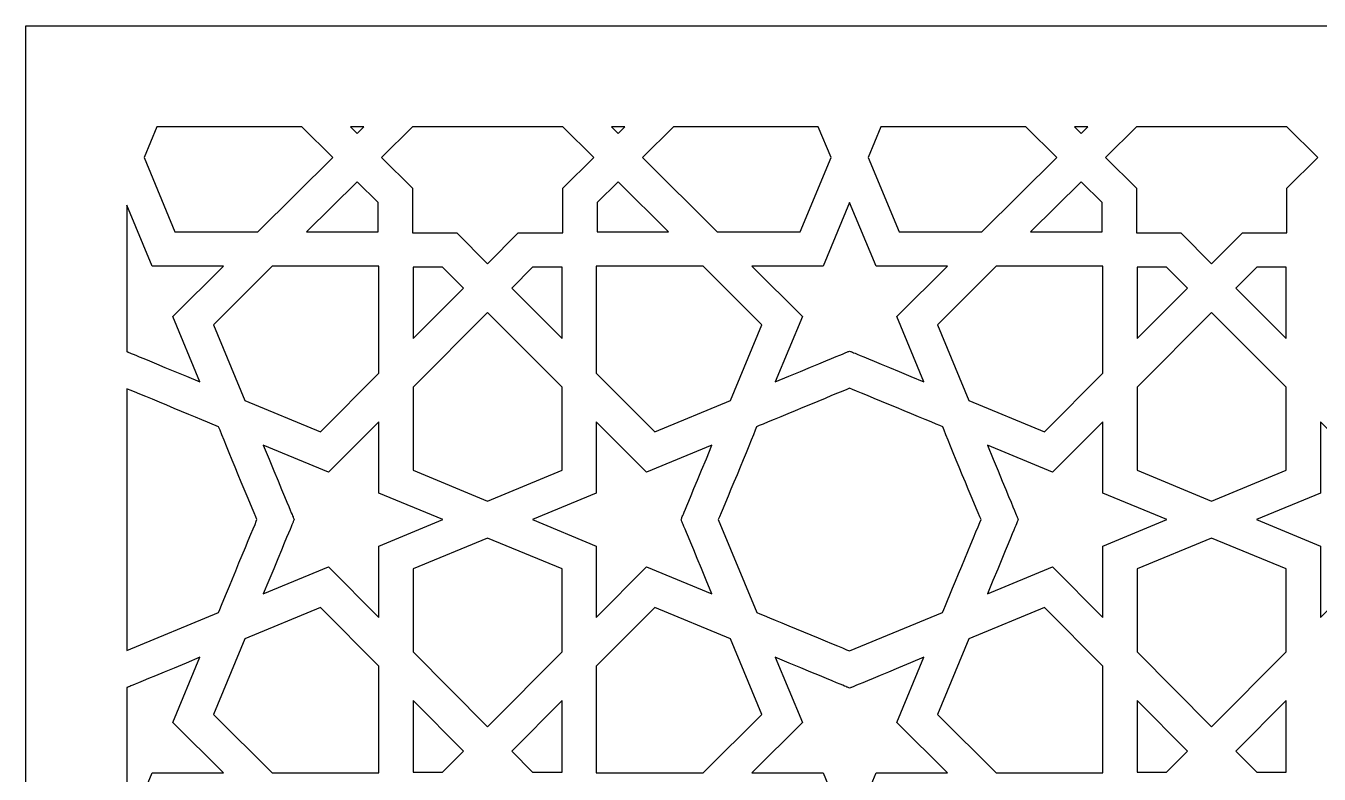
# Model space of a CAD drawing. Header units: millimetres. Extents: x -127 to 127, y -57 to 57.
# Drawn here: x -126.8 to -72, y 25.5 to 57.2 of the extents above; entities that cross this region are included whole.
import ezdxf

# ---------------------------------------------------------------- set-up
doc = ezdxf.new("R2010")
doc.units = ezdxf.units.MM
doc.header["$MEASUREMENT"] = 0
doc.layers.add('layer 1', color=7, linetype='Continuous')

msp = doc.modelspace()

# ---------------------------------------------------------------- linework, layer by layer
at = {"layer": 'layer 1', "color": 250}
for points, knots in [([(-126.8236, 57.1955), (-126.8236, 57.1955), (-126.8236, -56.9736), (-126.8236, -56.9736), (-126.8236, -56.9736), (-126.8236, -56.9736), (-98.0774, -56.9736), (-98.0774, -56.9736), (-98.0774, -56.9736), (-98.0774, -56.9736), (-98.0774, -45.5069), (-98.0774, -45.5069), (-98.0774, -45.5069), (-98.0774, -26.682), (-89.8408, -9.3041), (-75.48, 2.171), (-75.48, 2.171), (-48.3803, 23.8245), (-21.5625, 21.922), (0.0607, 47.8307), (0.0607, 47.8307), (21.6842, 21.922), (48.5017, 23.8249), (75.6017, 2.171), (75.6017, 2.171), (89.9626, -9.3041), (98.1992, -26.682), (98.1992, -45.5069), (98.1992, -45.5069), (98.1992, -45.5069), (98.1992, -56.9736), (98.1992, -56.9736), (98.1992, -56.9736), (98.1992, -56.9736), (126.9453, -56.9736), (126.9453, -56.9736), (126.9453, -56.9736), (126.9453, -56.9736), (126.9453, 57.1955), (126.9453, 57.1955), (126.9453, 57.1955), (126.9453, 57.1955), (-126.8236, 57.1955), (-126.8236, 57.1955)], [0, 0, 0, 0, 0.0833333, 0.0833333, 0.0833333, 0.0833333, 0.1666667, 0.1666667, 0.1666667, 0.1666667, 0.25, 0.25, 0.25, 0.25, 0.3333333, 0.3333333, 0.3333333, 0.3333333, 0.4166667, 0.4166667, 0.4166667, 0.4166667, 0.5, 0.5, 0.5, 0.5, 0.5833333, 0.5833333, 0.5833333, 0.5833333, 0.6666667, 0.6666667, 0.6666667, 0.6666667, 0.75, 0.75, 0.75, 0.75, 0.8333333, 0.8333333, 0.8333333, 0.8333333, 1, 1, 1, 1]), ([(-116.9925, 48.4632), (-116.9925, 48.4632), (-120.5065, 48.4632), (-120.5065, 48.4632), (-120.5065, 48.4632), (-120.5065, 48.4632), (-121.8118, 51.6149), (-121.8118, 51.6149), (-121.8118, 51.6149), (-121.8118, 51.6149), (-121.2711, 52.9209), (-121.2711, 52.9209), (-121.2711, 52.9209), (-121.2711, 52.9209), (-115.1373, 52.9209), (-115.1373, 52.9209), (-115.1373, 52.9209), (-115.1373, 52.9209), (-113.8247, 51.6149), (-113.8247, 51.6149), (-113.8247, 51.6149), (-113.8247, 51.6149), (-116.9925, 48.4632), (-116.9925, 48.4632)], [0, 0, 0, 0, 0.1428571, 0.1428571, 0.1428571, 0.1428571, 0.2857143, 0.2857143, 0.2857143, 0.2857143, 0.4285714, 0.4285714, 0.4285714, 0.4285714, 0.5714286, 0.5714286, 0.5714286, 0.5714286, 0.7142857, 0.7142857, 0.7142857, 0.7142857, 1, 1, 1, 1]), ([(-112.7926, 52.639), (-112.7926, 52.639), (-113.0759, 52.9209), (-113.0759, 52.9209), (-113.0759, 52.9209), (-113.0759, 52.9209), (-112.5081, 52.9209), (-112.5081, 52.9209), (-112.5081, 52.9209), (-112.5081, 52.9209), (-112.7926, 52.639), (-112.7926, 52.639)], [0, 0, 0, 0, 0.25, 0.25, 0.25, 0.25, 0.5, 0.5, 0.5, 0.5, 1, 1, 1, 1]), ([(-104.0754, 50.3135), (-104.0754, 50.3135), (-104.0754, 48.429), (-104.0754, 48.429), (-104.0754, 48.429), (-104.0754, 48.429), (-105.9598, 48.429), (-105.9598, 48.429), (-105.9598, 48.429), (-105.9598, 48.429), (-107.2613, 47.1145), (-107.2613, 47.1145), (-107.2613, 47.1145), (-107.2613, 47.1145), (-108.5628, 48.429), (-108.5628, 48.429), (-108.5628, 48.429), (-108.5628, 48.429), (-110.4471, 48.429), (-110.4471, 48.429), (-110.4471, 48.429), (-110.4471, 48.429), (-110.4471, 50.3135), (-110.4471, 50.3135), (-110.4471, 50.3135), (-110.4471, 50.3135), (-111.7618, 51.6149), (-111.7618, 51.6149), (-111.7618, 51.6149), (-111.7618, 51.6149), (-110.4471, 52.9167), (-110.4471, 52.9167), (-110.4471, 52.9167), (-110.4471, 52.9167), (-104.0754, 52.9209), (-104.0754, 52.9209), (-104.0754, 52.9209), (-104.0754, 52.9209), (-102.7607, 51.6149), (-102.7607, 51.6149), (-102.7607, 51.6149), (-102.7607, 51.6149), (-104.0754, 50.3135), (-104.0754, 50.3135)], [0, 0, 0, 0, 0.0833333, 0.0833333, 0.0833333, 0.0833333, 0.1666667, 0.1666667, 0.1666667, 0.1666667, 0.25, 0.25, 0.25, 0.25, 0.3333333, 0.3333333, 0.3333333, 0.3333333, 0.4166667, 0.4166667, 0.4166667, 0.4166667, 0.5, 0.5, 0.5, 0.5, 0.5833333, 0.5833333, 0.5833333, 0.5833333, 0.6666667, 0.6666667, 0.6666667, 0.6666667, 0.75, 0.75, 0.75, 0.75, 0.8333333, 0.8333333, 0.8333333, 0.8333333, 1, 1, 1, 1]), ([(-102.0145, 52.9209), (-102.0145, 52.9209), (-101.4467, 52.9209), (-101.4467, 52.9209), (-101.4467, 52.9209), (-101.4467, 52.9209), (-101.7301, 52.639), (-101.7301, 52.639), (-101.7301, 52.639), (-101.7301, 52.639), (-102.0145, 52.9209), (-102.0145, 52.9209)], [0, 0, 0, 0, 0.25, 0.25, 0.25, 0.25, 0.5, 0.5, 0.5, 0.5, 1, 1, 1, 1]), ([(-94.0161, 48.4632), (-94.0161, 48.4632), (-97.5301, 48.4632), (-97.5301, 48.4632), (-97.5301, 48.4632), (-97.5301, 48.4632), (-100.6979, 51.6149), (-100.6979, 51.6149), (-100.6979, 51.6149), (-100.6979, 51.6149), (-99.3854, 52.9209), (-99.3854, 52.9209), (-99.3854, 52.9209), (-99.3854, 52.9209), (-93.2517, 52.9209), (-93.2517, 52.9209), (-93.2517, 52.9209), (-93.2517, 52.9209), (-92.7109, 51.6149), (-92.7109, 51.6149), (-92.7109, 51.6149), (-92.7109, 51.6149), (-94.0161, 48.4632), (-94.0161, 48.4632)], [0, 0, 0, 0, 0.1428571, 0.1428571, 0.1428571, 0.1428571, 0.2857143, 0.2857143, 0.2857143, 0.2857143, 0.4285714, 0.4285714, 0.4285714, 0.4285714, 0.5714286, 0.5714286, 0.5714286, 0.5714286, 0.7142857, 0.7142857, 0.7142857, 0.7142857, 1, 1, 1, 1]), ([(-86.3177, 48.4632), (-86.3177, 48.4632), (-89.8317, 48.4632), (-89.8317, 48.4632), (-89.8317, 48.4632), (-89.8317, 48.4632), (-91.1366, 51.6149), (-91.1366, 51.6149), (-91.1366, 51.6149), (-91.1366, 51.6149), (-90.5958, 52.9209), (-90.5958, 52.9209), (-90.5958, 52.9209), (-90.5958, 52.9209), (-84.4624, 52.9209), (-84.4624, 52.9209), (-84.4624, 52.9209), (-84.4624, 52.9209), (-83.1497, 51.6149), (-83.1497, 51.6149), (-83.1497, 51.6149), (-83.1497, 51.6149), (-86.3177, 48.4632), (-86.3177, 48.4632)], [0, 0, 0, 0, 0.1428571, 0.1428571, 0.1428571, 0.1428571, 0.2857143, 0.2857143, 0.2857143, 0.2857143, 0.4285714, 0.4285714, 0.4285714, 0.4285714, 0.5714286, 0.5714286, 0.5714286, 0.5714286, 0.7142857, 0.7142857, 0.7142857, 0.7142857, 1, 1, 1, 1]), ([(-82.1175, 52.639), (-82.1175, 52.639), (-82.4008, 52.9209), (-82.4008, 52.9209), (-82.4008, 52.9209), (-82.4008, 52.9209), (-81.8331, 52.9209), (-81.8331, 52.9209), (-81.8331, 52.9209), (-81.8331, 52.9209), (-82.1175, 52.639), (-82.1175, 52.639)], [0, 0, 0, 0, 0.25, 0.25, 0.25, 0.25, 0.5, 0.5, 0.5, 0.5, 1, 1, 1, 1]), ([(-81.0831, 51.6188), (-81.0831, 51.6188), (-79.7722, 52.9167), (-79.7722, 52.9167), (-79.7722, 52.9167), (-79.7722, 52.9167), (-73.4003, 52.9209), (-73.4003, 52.9209), (-73.4003, 52.9209), (-73.4003, 52.9209), (-72.0859, 51.6149), (-72.0859, 51.6149), (-72.0859, 51.6149), (-72.0859, 51.6149), (-73.4003, 50.3135), (-73.4003, 50.3135), (-73.4003, 50.3135), (-73.4003, 50.3135), (-73.4003, 48.429), (-73.4003, 48.429), (-73.4003, 48.429), (-73.4003, 48.429), (-75.2849, 48.429), (-75.2849, 48.429), (-75.2849, 48.429), (-75.2849, 48.429), (-76.5863, 47.1145), (-76.5863, 47.1145), (-76.5863, 47.1145), (-76.5863, 47.1145), (-77.888, 48.429), (-77.888, 48.429), (-77.888, 48.429), (-77.888, 48.429), (-79.7722, 48.429), (-79.7722, 48.429), (-79.7722, 48.429), (-79.7722, 48.429), (-79.7722, 50.3135), (-79.7722, 50.3135), (-79.7722, 50.3135), (-79.7722, 50.3135), (-81.0856, 51.6135), (-81.0856, 51.6135), (-81.0856, 51.6135), (-81.0856, 51.6135), (-81.0817, 51.6174), (-81.0817, 51.6174), (-81.0817, 51.6174), (-81.0817, 51.6174), (-81.0831, 51.6188), (-81.0831, 51.6188)], [0, 0, 0, 0, 0.0714286, 0.0714286, 0.0714286, 0.0714286, 0.1428571, 0.1428571, 0.1428571, 0.1428571, 0.2142857, 0.2142857, 0.2142857, 0.2142857, 0.2857143, 0.2857143, 0.2857143, 0.2857143, 0.3571429, 0.3571429, 0.3571429, 0.3571429, 0.4285714, 0.4285714, 0.4285714, 0.4285714, 0.5, 0.5, 0.5, 0.5, 0.5714286, 0.5714286, 0.5714286, 0.5714286, 0.6428571, 0.6428571, 0.6428571, 0.6428571, 0.7142857, 0.7142857, 0.7142857, 0.7142857, 0.7857143, 0.7857143, 0.7857143, 0.7857143, 0.8571429, 0.8571429, 0.8571429, 0.8571429, 1, 1, 1, 1]), ([(-111.9011, 49.7071), (-111.9011, 49.7071), (-111.9011, 48.4632), (-111.9011, 48.4632), (-111.9011, 48.4632), (-111.9011, 48.4632), (-114.9304, 48.4632), (-114.9304, 48.4632), (-114.9304, 48.4632), (-114.9304, 48.4632), (-112.7926, 50.5908), (-112.7926, 50.5908), (-112.7926, 50.5908), (-112.7926, 50.5908), (-111.9011, 49.7071), (-111.9011, 49.7071)], [0, 0, 0, 0, 0.2, 0.2, 0.2, 0.2, 0.4, 0.4, 0.4, 0.4, 0.6, 0.6, 0.6, 0.6, 1, 1, 1, 1]), ([(-102.6215, 48.4632), (-102.6215, 48.4632), (-102.6215, 49.7071), (-102.6215, 49.7071), (-102.6215, 49.7071), (-102.6215, 49.7071), (-101.7301, 50.5908), (-101.7301, 50.5908), (-101.7301, 50.5908), (-101.7301, 50.5908), (-99.592, 48.4632), (-99.592, 48.4632), (-99.592, 48.4632), (-99.592, 48.4632), (-102.6215, 48.4632), (-102.6215, 48.4632)], [0, 0, 0, 0, 0.2, 0.2, 0.2, 0.2, 0.4, 0.4, 0.4, 0.4, 0.6, 0.6, 0.6, 0.6, 1, 1, 1, 1]), ([(-81.226, 49.7071), (-81.226, 49.7071), (-81.226, 48.4632), (-81.226, 48.4632), (-81.226, 48.4632), (-81.226, 48.4632), (-84.2557, 48.4632), (-84.2557, 48.4632), (-84.2557, 48.4632), (-84.2557, 48.4632), (-82.1175, 50.5908), (-82.1175, 50.5908), (-82.1175, 50.5908), (-82.1175, 50.5908), (-81.226, 49.7071), (-81.226, 49.7071)], [0, 0, 0, 0, 0.2, 0.2, 0.2, 0.2, 0.4, 0.4, 0.4, 0.4, 0.6, 0.6, 0.6, 0.6, 1, 1, 1, 1]), ([(-120.5951, 44.8765), (-120.5951, 44.8765), (-119.4486, 42.1122), (-119.4486, 42.1122), (-119.4486, 42.1122), (-122.7106, 43.4644), (-122.4014, 43.3359), (-122.5491, 43.398), (-122.5491, 43.398), (-122.5491, 43.398), (-122.5491, 49.5946), (-122.5491, 49.5946), (-122.5491, 49.5946), (-122.5491, 49.5946), (-121.4785, 47.0094), (-121.4785, 47.0094), (-121.4785, 47.0094), (-121.4785, 47.0094), (-118.4529, 47.0094), (-118.4529, 47.0094), (-118.4529, 47.0094), (-118.4529, 47.0094), (-120.5951, 44.8765), (-120.5951, 44.8765)], [0, 0, 0, 0, 0.1428571, 0.1428571, 0.1428571, 0.1428571, 0.2857143, 0.2857143, 0.2857143, 0.2857143, 0.4285714, 0.4285714, 0.4285714, 0.4285714, 0.5714286, 0.5714286, 0.5714286, 0.5714286, 0.7142857, 0.7142857, 0.7142857, 0.7142857, 1, 1, 1, 1]), ([(-89.9202, 44.8765), (-89.9202, 44.8765), (-88.7737, 42.1122), (-88.7737, 42.1122), (-88.7737, 42.1122), (-91.9799, 43.4414), (-91.7379, 43.3409), (-91.9238, 43.4188), (-91.9238, 43.4188), (-92.1249, 43.3345), (-91.7972, 43.4703), (-95.074, 42.1122), (-95.074, 42.1122), (-95.074, 42.1122), (-93.9275, 44.8765), (-93.9275, 44.8765), (-93.9275, 44.8765), (-93.9275, 44.8765), (-96.0698, 47.0094), (-96.0698, 47.0094), (-96.0698, 47.0094), (-96.0698, 47.0094), (-93.0442, 47.0094), (-93.0442, 47.0094), (-93.0442, 47.0094), (-93.0442, 47.0094), (-91.9238, 49.7145), (-91.9238, 49.7145), (-91.9238, 49.7145), (-91.9238, 49.7145), (-90.8036, 47.0094), (-90.8036, 47.0094), (-90.8036, 47.0094), (-90.8036, 47.0094), (-87.7778, 47.0094), (-87.7778, 47.0094), (-87.7778, 47.0094), (-87.7778, 47.0094), (-89.9202, 44.8765), (-89.9202, 44.8765)], [0, 0, 0, 0, 0.0909091, 0.0909091, 0.0909091, 0.0909091, 0.1818182, 0.1818182, 0.1818182, 0.1818182, 0.2727273, 0.2727273, 0.2727273, 0.2727273, 0.3636364, 0.3636364, 0.3636364, 0.3636364, 0.4545455, 0.4545455, 0.4545455, 0.4545455, 0.5454545, 0.5454545, 0.5454545, 0.5454545, 0.6363636, 0.6363636, 0.6363636, 0.6363636, 0.7272727, 0.7272727, 0.7272727, 0.7272727, 0.8181818, 0.8181818, 0.8181818, 0.8181818, 1, 1, 1, 1]), ([(-111.8671, 42.484), (-111.8671, 42.484), (-114.3424, 39.9969), (-114.3424, 39.9969), (-114.3424, 39.9969), (-114.3424, 39.9969), (-117.5498, 41.3272), (-117.5498, 41.3272), (-117.5498, 41.3272), (-117.5498, 41.3272), (-118.8794, 44.534), (-118.8794, 44.534), (-118.8794, 44.534), (-118.8794, 44.534), (-116.3923, 47.0094), (-116.3923, 47.0094), (-116.3923, 47.0094), (-116.3923, 47.0094), (-111.8671, 47.0094), (-111.8671, 47.0094), (-111.8671, 47.0094), (-111.8671, 47.0094), (-111.8671, 42.484), (-111.8671, 42.484)], [0, 0, 0, 0, 0.1428571, 0.1428571, 0.1428571, 0.1428571, 0.2857143, 0.2857143, 0.2857143, 0.2857143, 0.4285714, 0.4285714, 0.4285714, 0.4285714, 0.5714286, 0.5714286, 0.5714286, 0.5714286, 0.7142857, 0.7142857, 0.7142857, 0.7142857, 1, 1, 1, 1]), ([(-110.4132, 43.9459), (-110.4132, 43.9459), (-110.4132, 46.9752), (-110.4132, 46.9752), (-110.4132, 46.9752), (-110.4132, 46.9752), (-109.1692, 46.9752), (-109.1692, 46.9752), (-109.1692, 46.9752), (-109.1692, 46.9752), (-108.2854, 46.0837), (-108.2854, 46.0837), (-108.2854, 46.0837), (-108.2854, 46.0837), (-110.4132, 43.9459), (-110.4132, 43.9459)], [0, 0, 0, 0, 0.2, 0.2, 0.2, 0.2, 0.4, 0.4, 0.4, 0.4, 0.6, 0.6, 0.6, 0.6, 1, 1, 1, 1]), ([(-104.1094, 46.9752), (-104.1094, 46.9752), (-104.1094, 43.9459), (-104.1094, 43.9459), (-104.1094, 43.9459), (-104.1094, 43.9459), (-106.2372, 46.0837), (-106.2372, 46.0837), (-106.2372, 46.0837), (-106.2372, 46.0837), (-105.3535, 46.9752), (-105.3535, 46.9752), (-105.3535, 46.9752), (-105.3535, 46.9752), (-104.1094, 46.9752), (-104.1094, 46.9752)], [0, 0, 0, 0, 0.2, 0.2, 0.2, 0.2, 0.4, 0.4, 0.4, 0.4, 0.6, 0.6, 0.6, 0.6, 1, 1, 1, 1]), ([(-96.9745, 41.3265), (-96.9745, 41.3265), (-100.1803, 39.9969), (-100.1803, 39.9969), (-100.1803, 39.9969), (-100.1803, 39.9969), (-102.6556, 42.484), (-102.6556, 42.484), (-102.6556, 42.484), (-102.6556, 42.484), (-102.6556, 47.0094), (-102.6556, 47.0094), (-102.6556, 47.0094), (-102.6556, 47.0094), (-98.1303, 47.0094), (-98.1303, 47.0094), (-98.1303, 47.0094), (-98.1303, 47.0094), (-95.6433, 44.534), (-95.6433, 44.534), (-95.6433, 44.534), (-95.6433, 44.534), (-96.9745, 41.3265), (-96.9745, 41.3265)], [0, 0, 0, 0, 0.1428571, 0.1428571, 0.1428571, 0.1428571, 0.2857143, 0.2857143, 0.2857143, 0.2857143, 0.4285714, 0.4285714, 0.4285714, 0.4285714, 0.5714286, 0.5714286, 0.5714286, 0.5714286, 0.7142857, 0.7142857, 0.7142857, 0.7142857, 1, 1, 1, 1]), ([(-81.1921, 42.484), (-81.1921, 42.484), (-83.6676, 39.9969), (-83.6676, 39.9969), (-83.6676, 39.9969), (-83.6676, 39.9969), (-86.8747, 41.3272), (-86.8747, 41.3272), (-86.8747, 41.3272), (-86.8747, 41.3272), (-88.2043, 44.534), (-88.2043, 44.534), (-88.2043, 44.534), (-88.2043, 44.534), (-85.7172, 47.0094), (-85.7172, 47.0094), (-85.7172, 47.0094), (-85.7172, 47.0094), (-81.1921, 47.0094), (-81.1921, 47.0094), (-81.1921, 47.0094), (-81.1921, 47.0094), (-81.1921, 42.484), (-81.1921, 42.484)], [0, 0, 0, 0, 0.1428571, 0.1428571, 0.1428571, 0.1428571, 0.2857143, 0.2857143, 0.2857143, 0.2857143, 0.4285714, 0.4285714, 0.4285714, 0.4285714, 0.5714286, 0.5714286, 0.5714286, 0.5714286, 0.7142857, 0.7142857, 0.7142857, 0.7142857, 1, 1, 1, 1]), ([(-79.738, 43.9459), (-79.738, 43.9459), (-79.738, 46.9752), (-79.738, 46.9752), (-79.738, 46.9752), (-79.738, 46.9752), (-78.4941, 46.9752), (-78.4941, 46.9752), (-78.4941, 46.9752), (-78.4941, 46.9752), (-77.6104, 46.0837), (-77.6104, 46.0837), (-77.6104, 46.0837), (-77.6104, 46.0837), (-79.738, 43.9459), (-79.738, 43.9459)], [0, 0, 0, 0, 0.2, 0.2, 0.2, 0.2, 0.4, 0.4, 0.4, 0.4, 0.6, 0.6, 0.6, 0.6, 1, 1, 1, 1]), ([(-73.4346, 46.9752), (-73.4346, 46.9752), (-73.4346, 43.9459), (-73.4346, 43.9459), (-73.4346, 43.9459), (-73.4346, 43.9459), (-75.5622, 46.0837), (-75.5622, 46.0837), (-75.5622, 46.0837), (-75.5622, 46.0837), (-74.6785, 46.9752), (-74.6785, 46.9752), (-74.6785, 46.9752), (-74.6785, 46.9752), (-73.4346, 46.9752), (-73.4346, 46.9752)], [0, 0, 0, 0, 0.2, 0.2, 0.2, 0.2, 0.4, 0.4, 0.4, 0.4, 0.6, 0.6, 0.6, 0.6, 1, 1, 1, 1]), ([(-104.1094, 41.8836), (-104.1094, 41.8836), (-104.1094, 38.3695), (-104.1094, 38.3695), (-104.1094, 38.3695), (-104.1094, 38.3695), (-107.2613, 37.0646), (-107.2613, 37.0646), (-107.2613, 37.0646), (-107.2613, 37.0646), (-110.4132, 38.3695), (-110.4132, 38.3695), (-110.4132, 38.3695), (-110.4132, 38.3695), (-110.4132, 41.8836), (-110.4132, 41.8836), (-110.4132, 41.8836), (-110.4132, 41.8836), (-107.2613, 45.0515), (-107.2613, 45.0515), (-107.2613, 45.0515), (-107.2613, 45.0515), (-104.1094, 41.8836), (-104.1094, 41.8836)], [0, 0, 0, 0, 0.1428571, 0.1428571, 0.1428571, 0.1428571, 0.2857143, 0.2857143, 0.2857143, 0.2857143, 0.4285714, 0.4285714, 0.4285714, 0.4285714, 0.5714286, 0.5714286, 0.5714286, 0.5714286, 0.7142857, 0.7142857, 0.7142857, 0.7142857, 1, 1, 1, 1]), ([(-73.4346, 41.8836), (-73.4346, 41.8836), (-73.4346, 38.3695), (-73.4346, 38.3695), (-73.4346, 38.3695), (-73.4346, 38.3695), (-76.5863, 37.0646), (-76.5863, 37.0646), (-76.5863, 37.0646), (-76.5863, 37.0646), (-79.738, 38.3695), (-79.738, 38.3695), (-79.738, 38.3695), (-79.738, 38.3695), (-79.738, 41.8836), (-79.738, 41.8836), (-79.738, 41.8836), (-79.738, 41.8836), (-76.5863, 45.0515), (-76.5863, 45.0515), (-76.5863, 45.0515), (-76.5863, 45.0515), (-73.4346, 41.8836), (-73.4346, 41.8836)], [0, 0, 0, 0, 0.1428571, 0.1428571, 0.1428571, 0.1428571, 0.2857143, 0.2857143, 0.2857143, 0.2857143, 0.4285714, 0.4285714, 0.4285714, 0.4285714, 0.5714286, 0.5714286, 0.5714286, 0.5714286, 0.7142857, 0.7142857, 0.7142857, 0.7142857, 1, 1, 1, 1]), ([(-122.5491, 41.8236), (-121.9284, 41.5664), (-119.1113, 40.3991), (-118.6564, 40.2096), (-118.6564, 40.2096), (-118.4002, 39.5393), (-117.2407, 36.7722), (-117.0322, 36.2769), (-117.0322, 36.2769), (-117.1091, 36.0909), (-118.4425, 32.8743), (-118.6652, 32.3416), (-118.6652, 32.3416), (-118.6652, 32.3416), (-122.5491, 30.7312), (-122.5491, 30.7312), (-122.5491, 30.7312), (-122.5491, 30.7312), (-122.5491, 41.8236), (-122.5491, 41.8236)], [0, 0, 0, 0, 0.1666667, 0.1666667, 0.1666667, 0.1666667, 0.3333333, 0.3333333, 0.3333333, 0.3333333, 0.5, 0.5, 0.5, 0.5, 0.6666667, 0.6666667, 0.6666667, 0.6666667, 1, 1, 1, 1]), ([(-87.9902, 32.3416), (-87.9902, 32.3416), (-91.9238, 30.7107), (-91.9238, 30.7107), (-91.9238, 30.7107), (-92.4828, 30.9425), (-95.2711, 32.0986), (-95.8588, 32.3423), (-95.8588, 32.3423), (-95.8588, 32.3423), (-97.4904, 36.2769), (-97.4904, 36.2769), (-97.4904, 36.2769), (-97.2794, 36.7774), (-96.1228, 39.5401), (-95.8665, 40.2093), (-95.8665, 40.2093), (-95.3988, 40.4044), (-92.4243, 41.637), (-91.9238, 41.8444), (-91.9238, 41.8444), (-91.4241, 41.6373), (-88.4498, 40.4047), (-87.9814, 40.2096), (-87.9814, 40.2096), (-87.7252, 39.5393), (-86.5657, 36.7722), (-86.3572, 36.2769), (-86.3572, 36.2769), (-86.5773, 35.7459), (-87.7775, 32.8507), (-87.9902, 32.3416)], [0, 0, 0, 0, 0.1111111, 0.1111111, 0.1111111, 0.1111111, 0.2222222, 0.2222222, 0.2222222, 0.2222222, 0.3333333, 0.3333333, 0.3333333, 0.3333333, 0.4444444, 0.4444444, 0.4444444, 0.4444444, 0.5555556, 0.5555556, 0.5555556, 0.5555556, 0.6666667, 0.6666667, 0.6666667, 0.6666667, 0.7777778, 0.7777778, 0.7777778, 0.7777778, 1, 1, 1, 1]), ([(-109.1617, 36.2776), (-109.1617, 36.2776), (-111.8671, 35.1571), (-111.8671, 35.1571), (-111.8671, 35.1571), (-111.8671, 35.1571), (-111.8671, 32.1314), (-111.8671, 32.1314), (-111.8671, 32.1314), (-111.8671, 32.1314), (-113.9996, 34.2738), (-113.9996, 34.2738), (-113.9996, 34.2738), (-113.9996, 34.2738), (-116.7639, 33.1273), (-116.7639, 33.1273), (-116.7639, 33.1273), (-115.4019, 36.4137), (-115.543, 36.0737), (-115.4574, 36.2776), (-115.4574, 36.2776), (-115.5497, 36.4973), (-115.3768, 36.0811), (-116.7639, 39.4275), (-116.7639, 39.4275), (-116.7639, 39.4275), (-113.9996, 38.281), (-113.9996, 38.281), (-113.9996, 38.281), (-113.9996, 38.281), (-111.8671, 40.4234), (-111.8671, 40.4234), (-111.8671, 40.4234), (-111.8671, 40.4234), (-111.8671, 37.3976), (-111.8671, 37.3976), (-111.8671, 37.3976), (-111.8671, 37.3976), (-109.1617, 36.2776), (-109.1617, 36.2776)], [0, 0, 0, 0, 0.0909091, 0.0909091, 0.0909091, 0.0909091, 0.1818182, 0.1818182, 0.1818182, 0.1818182, 0.2727273, 0.2727273, 0.2727273, 0.2727273, 0.3636364, 0.3636364, 0.3636364, 0.3636364, 0.4545455, 0.4545455, 0.4545455, 0.4545455, 0.5454545, 0.5454545, 0.5454545, 0.5454545, 0.6363636, 0.6363636, 0.6363636, 0.6363636, 0.7272727, 0.7272727, 0.7272727, 0.7272727, 0.8181818, 0.8181818, 0.8181818, 0.8181818, 1, 1, 1, 1]), ([(-99.0652, 36.2776), (-98.9858, 36.0888), (-99.133, 36.4434), (-97.7587, 33.1273), (-97.7587, 33.1273), (-97.7587, 33.1273), (-100.5231, 34.2738), (-100.5231, 34.2738), (-100.5231, 34.2738), (-100.5231, 34.2738), (-102.6556, 32.1314), (-102.6556, 32.1314), (-102.6556, 32.1314), (-102.6556, 32.1314), (-102.6556, 35.1571), (-102.6556, 35.1571), (-102.6556, 35.1571), (-102.6556, 35.1571), (-105.3609, 36.2776), (-105.3609, 36.2776), (-105.3609, 36.2776), (-105.3609, 36.2776), (-102.6556, 37.3976), (-102.6556, 37.3976), (-102.6556, 37.3976), (-102.6556, 37.3976), (-102.6556, 40.4234), (-102.6556, 40.4234), (-102.6556, 40.4234), (-102.6556, 40.4234), (-100.5231, 38.281), (-100.5231, 38.281), (-100.5231, 38.281), (-100.5231, 38.281), (-97.7587, 39.4275), (-97.7587, 39.4275), (-97.7587, 39.4275), (-99.1068, 36.1749), (-98.9759, 36.4899), (-99.0652, 36.2776)], [0, 0, 0, 0, 0.0909091, 0.0909091, 0.0909091, 0.0909091, 0.1818182, 0.1818182, 0.1818182, 0.1818182, 0.2727273, 0.2727273, 0.2727273, 0.2727273, 0.3636364, 0.3636364, 0.3636364, 0.3636364, 0.4545455, 0.4545455, 0.4545455, 0.4545455, 0.5454545, 0.5454545, 0.5454545, 0.5454545, 0.6363636, 0.6363636, 0.6363636, 0.6363636, 0.7272727, 0.7272727, 0.7272727, 0.7272727, 0.8181818, 0.8181818, 0.8181818, 0.8181818, 1, 1, 1, 1]), ([(-78.4867, 36.2776), (-78.4867, 36.2776), (-81.1921, 35.1571), (-81.1921, 35.1571), (-81.1921, 35.1571), (-81.1921, 35.1571), (-81.1921, 32.1314), (-81.1921, 32.1314), (-81.1921, 32.1314), (-81.1921, 32.1314), (-83.3247, 34.2738), (-83.3247, 34.2738), (-83.3247, 34.2738), (-83.3247, 34.2738), (-86.0887, 33.1273), (-86.0887, 33.1273), (-86.0887, 33.1273), (-84.7492, 36.3598), (-84.879, 36.0472), (-84.7824, 36.2776), (-84.7824, 36.2776), (-84.8614, 36.4652), (-84.7026, 36.0828), (-86.0887, 39.4275), (-86.0887, 39.4275), (-86.0887, 39.4275), (-83.3247, 38.281), (-83.3247, 38.281), (-83.3247, 38.281), (-83.3247, 38.281), (-81.1921, 40.4234), (-81.1921, 40.4234), (-81.1921, 40.4234), (-81.1921, 40.4234), (-81.1921, 37.3976), (-81.1921, 37.3976), (-81.1921, 37.3976), (-81.1921, 37.3976), (-78.4867, 36.2776), (-78.4867, 36.2776)], [0, 0, 0, 0, 0.0909091, 0.0909091, 0.0909091, 0.0909091, 0.1818182, 0.1818182, 0.1818182, 0.1818182, 0.2727273, 0.2727273, 0.2727273, 0.2727273, 0.3636364, 0.3636364, 0.3636364, 0.3636364, 0.4545455, 0.4545455, 0.4545455, 0.4545455, 0.5454545, 0.5454545, 0.5454545, 0.5454545, 0.6363636, 0.6363636, 0.6363636, 0.6363636, 0.7272727, 0.7272727, 0.7272727, 0.7272727, 0.8181818, 0.8181818, 0.8181818, 0.8181818, 1, 1, 1, 1]), ([(-74.6859, 36.2776), (-74.6859, 36.2776), (-71.9804, 37.3976), (-71.9804, 37.3976), (-71.9804, 37.3976), (-71.9804, 37.3976), (-71.9804, 40.4234), (-71.9804, 40.4234), (-71.9804, 40.4234), (-71.9804, 40.4234), (-69.8479, 38.281), (-69.8479, 38.281), (-69.8479, 38.281), (-69.8479, 38.281), (-67.0839, 39.4275), (-67.0839, 39.4275), (-67.0839, 39.4275), (-68.4368, 36.1626), (-68.3059, 36.4783), (-68.3902, 36.2776), (-68.3902, 36.2776), (-68.3112, 36.0895), (-68.4675, 36.4663), (-67.0839, 33.1273), (-67.0839, 33.1273), (-67.0839, 33.1273), (-69.8479, 34.2738), (-69.8479, 34.2738), (-69.8479, 34.2738), (-69.8479, 34.2738), (-71.9804, 32.1314), (-71.9804, 32.1314), (-71.9804, 32.1314), (-71.9804, 32.1314), (-71.9804, 35.1571), (-71.9804, 35.1571), (-71.9804, 35.1571), (-71.9804, 35.1571), (-74.6859, 36.2776), (-74.6859, 36.2776)], [0, 0, 0, 0, 0.0909091, 0.0909091, 0.0909091, 0.0909091, 0.1818182, 0.1818182, 0.1818182, 0.1818182, 0.2727273, 0.2727273, 0.2727273, 0.2727273, 0.3636364, 0.3636364, 0.3636364, 0.3636364, 0.4545455, 0.4545455, 0.4545455, 0.4545455, 0.5454545, 0.5454545, 0.5454545, 0.5454545, 0.6363636, 0.6363636, 0.6363636, 0.6363636, 0.7272727, 0.7272727, 0.7272727, 0.7272727, 0.8181818, 0.8181818, 0.8181818, 0.8181818, 1, 1, 1, 1]), ([(-110.4132, 30.6712), (-110.4132, 30.6712), (-110.4132, 34.1852), (-110.4132, 34.1852), (-110.4132, 34.1852), (-110.4132, 34.1852), (-107.2613, 35.4902), (-107.2613, 35.4902), (-107.2613, 35.4902), (-107.2613, 35.4902), (-104.1094, 34.1852), (-104.1094, 34.1852), (-104.1094, 34.1852), (-104.1094, 34.1852), (-104.1094, 30.6712), (-104.1094, 30.6712), (-104.1094, 30.6712), (-104.1094, 30.6712), (-107.2613, 27.5033), (-107.2613, 27.5033), (-107.2613, 27.5033), (-107.2613, 27.5033), (-110.4132, 30.6712), (-110.4132, 30.6712)], [0, 0, 0, 0, 0.1428571, 0.1428571, 0.1428571, 0.1428571, 0.2857143, 0.2857143, 0.2857143, 0.2857143, 0.4285714, 0.4285714, 0.4285714, 0.4285714, 0.5714286, 0.5714286, 0.5714286, 0.5714286, 0.7142857, 0.7142857, 0.7142857, 0.7142857, 1, 1, 1, 1]), ([(-79.738, 34.1852), (-79.738, 34.1852), (-76.5863, 35.4902), (-76.5863, 35.4902), (-76.5863, 35.4902), (-76.5863, 35.4902), (-73.4346, 34.1852), (-73.4346, 34.1852), (-73.4346, 34.1852), (-73.4346, 34.1852), (-73.4346, 30.6712), (-73.4346, 30.6712), (-73.4346, 30.6712), (-73.4346, 30.6712), (-76.5863, 27.5033), (-76.5863, 27.5033), (-76.5863, 27.5033), (-76.5863, 27.5033), (-79.738, 30.6712), (-79.738, 30.6712), (-79.738, 30.6712), (-79.738, 30.6712), (-79.738, 34.1852), (-79.738, 34.1852)], [0, 0, 0, 0, 0.1428571, 0.1428571, 0.1428571, 0.1428571, 0.2857143, 0.2857143, 0.2857143, 0.2857143, 0.4285714, 0.4285714, 0.4285714, 0.4285714, 0.5714286, 0.5714286, 0.5714286, 0.5714286, 0.7142857, 0.7142857, 0.7142857, 0.7142857, 1, 1, 1, 1]), ([(-117.5491, 31.2279), (-117.5491, 31.2279), (-114.3423, 32.5579), (-114.3423, 32.5579), (-114.3423, 32.5579), (-114.3423, 32.5579), (-111.8671, 30.0711), (-111.8671, 30.0711), (-111.8671, 30.0711), (-111.8671, 30.0711), (-111.8671, 25.5457), (-111.8671, 25.5457), (-111.8671, 25.5457), (-111.8671, 25.5457), (-116.3923, 25.5457), (-116.3923, 25.5457), (-116.3923, 25.5457), (-116.3923, 25.5457), (-118.8794, 28.0212), (-118.8794, 28.0212), (-118.8794, 28.0212), (-118.8794, 28.0212), (-117.5491, 31.2279), (-117.5491, 31.2279)], [0, 0, 0, 0, 0.1428571, 0.1428571, 0.1428571, 0.1428571, 0.2857143, 0.2857143, 0.2857143, 0.2857143, 0.4285714, 0.4285714, 0.4285714, 0.4285714, 0.5714286, 0.5714286, 0.5714286, 0.5714286, 0.7142857, 0.7142857, 0.7142857, 0.7142857, 1, 1, 1, 1]), ([(-96.9735, 31.2279), (-96.9735, 31.2279), (-95.6433, 28.0212), (-95.6433, 28.0212), (-95.6433, 28.0212), (-95.6433, 28.0212), (-98.1303, 25.5457), (-98.1303, 25.5457), (-98.1303, 25.5457), (-98.1303, 25.5457), (-102.6556, 25.5457), (-102.6556, 25.5457), (-102.6556, 25.5457), (-102.6556, 25.5457), (-102.6556, 30.0711), (-102.6556, 30.0711), (-102.6556, 30.0711), (-102.6556, 30.0711), (-100.1803, 32.5579), (-100.1803, 32.5579), (-100.1803, 32.5579), (-100.1803, 32.5579), (-96.9735, 31.2279), (-96.9735, 31.2279)], [0, 0, 0, 0, 0.1428571, 0.1428571, 0.1428571, 0.1428571, 0.2857143, 0.2857143, 0.2857143, 0.2857143, 0.4285714, 0.4285714, 0.4285714, 0.4285714, 0.5714286, 0.5714286, 0.5714286, 0.5714286, 0.7142857, 0.7142857, 0.7142857, 0.7142857, 1, 1, 1, 1]), ([(-86.874, 31.2279), (-86.874, 31.2279), (-83.6672, 32.5579), (-83.6672, 32.5579), (-83.6672, 32.5579), (-83.6672, 32.5579), (-81.1921, 30.0711), (-81.1921, 30.0711), (-81.1921, 30.0711), (-81.1921, 30.0711), (-81.1921, 25.5457), (-81.1921, 25.5457), (-81.1921, 25.5457), (-81.1921, 25.5457), (-85.7172, 25.5457), (-85.7172, 25.5457), (-85.7172, 25.5457), (-85.7172, 25.5457), (-88.2043, 28.0212), (-88.2043, 28.0212), (-88.2043, 28.0212), (-88.2043, 28.0212), (-86.874, 31.2279), (-86.874, 31.2279)], [0, 0, 0, 0, 0.1428571, 0.1428571, 0.1428571, 0.1428571, 0.2857143, 0.2857143, 0.2857143, 0.2857143, 0.4285714, 0.4285714, 0.4285714, 0.4285714, 0.5714286, 0.5714286, 0.5714286, 0.5714286, 0.7142857, 0.7142857, 0.7142857, 0.7142857, 1, 1, 1, 1]), ([(-122.5491, 29.1567), (-122.3608, 29.2358), (-122.8161, 29.0467), (-119.4486, 30.4426), (-119.4486, 30.4426), (-119.4486, 30.4426), (-120.5951, 27.6783), (-120.5951, 27.6783), (-120.5951, 27.6783), (-120.5951, 27.6783), (-118.4529, 25.5457), (-118.4529, 25.5457), (-118.4529, 25.5457), (-118.4529, 25.5457), (-121.4786, 25.5457), (-121.4786, 25.5457), (-121.4786, 25.5457), (-121.4786, 25.5457), (-122.5491, 22.9602), (-122.5491, 22.9602), (-122.5491, 22.9602), (-122.5491, 22.9602), (-122.5491, 29.1567), (-122.5491, 29.1567)], [0, 0, 0, 0, 0.1428571, 0.1428571, 0.1428571, 0.1428571, 0.2857143, 0.2857143, 0.2857143, 0.2857143, 0.4285714, 0.4285714, 0.4285714, 0.4285714, 0.5714286, 0.5714286, 0.5714286, 0.5714286, 0.7142857, 0.7142857, 0.7142857, 0.7142857, 1, 1, 1, 1]), ([(-90.8036, 25.5457), (-90.8036, 25.5457), (-91.9238, 22.8403), (-91.9238, 22.8403), (-91.9238, 22.8403), (-91.9238, 22.8403), (-93.044, 25.5457), (-93.044, 25.5457), (-93.044, 25.5457), (-93.044, 25.5457), (-96.0698, 25.5457), (-96.0698, 25.5457), (-96.0698, 25.5457), (-96.0698, 25.5457), (-93.9275, 27.6783), (-93.9275, 27.6783), (-93.9275, 27.6783), (-93.9275, 27.6783), (-95.074, 30.4426), (-95.074, 30.4426), (-95.074, 30.4426), (-91.7433, 29.0618), (-92.1351, 29.2248), (-91.9238, 29.1359), (-91.9238, 29.1359), (-91.7325, 29.2164), (-92.079, 29.0724), (-88.7737, 30.4426), (-88.7737, 30.4426), (-88.7737, 30.4426), (-89.9202, 27.6783), (-89.9202, 27.6783), (-89.9202, 27.6783), (-89.9202, 27.6783), (-87.7778, 25.5457), (-87.7778, 25.5457), (-87.7778, 25.5457), (-87.7778, 25.5457), (-90.8036, 25.5457), (-90.8036, 25.5457)], [0, 0, 0, 0, 0.0909091, 0.0909091, 0.0909091, 0.0909091, 0.1818182, 0.1818182, 0.1818182, 0.1818182, 0.2727273, 0.2727273, 0.2727273, 0.2727273, 0.3636364, 0.3636364, 0.3636364, 0.3636364, 0.4545455, 0.4545455, 0.4545455, 0.4545455, 0.5454545, 0.5454545, 0.5454545, 0.5454545, 0.6363636, 0.6363636, 0.6363636, 0.6363636, 0.7272727, 0.7272727, 0.7272727, 0.7272727, 0.8181818, 0.8181818, 0.8181818, 0.8181818, 1, 1, 1, 1]), ([(-110.4132, 25.5799), (-110.4132, 25.5799), (-110.4132, 28.6092), (-110.4132, 28.6092), (-110.4132, 28.6092), (-110.4132, 28.6092), (-108.2854, 26.471), (-108.2854, 26.471), (-108.2854, 26.471), (-108.2854, 26.471), (-109.1692, 25.5799), (-109.1692, 25.5799), (-109.1692, 25.5799), (-109.1692, 25.5799), (-110.4132, 25.5799), (-110.4132, 25.5799)], [0, 0, 0, 0, 0.2, 0.2, 0.2, 0.2, 0.4, 0.4, 0.4, 0.4, 0.6, 0.6, 0.6, 0.6, 1, 1, 1, 1]), ([(-106.2372, 26.471), (-106.2372, 26.471), (-104.1094, 28.6092), (-104.1094, 28.6092), (-104.1094, 28.6092), (-104.1094, 28.6092), (-104.1094, 25.5799), (-104.1094, 25.5799), (-104.1094, 25.5799), (-104.1094, 25.5799), (-105.3535, 25.5799), (-105.3535, 25.5799), (-105.3535, 25.5799), (-105.3535, 25.5799), (-106.2372, 26.471), (-106.2372, 26.471)], [0, 0, 0, 0, 0.2, 0.2, 0.2, 0.2, 0.4, 0.4, 0.4, 0.4, 0.6, 0.6, 0.6, 0.6, 1, 1, 1, 1]), ([(-79.738, 25.5799), (-79.738, 25.5799), (-79.738, 28.6092), (-79.738, 28.6092), (-79.738, 28.6092), (-79.738, 28.6092), (-77.6104, 26.471), (-77.6104, 26.471), (-77.6104, 26.471), (-77.6104, 26.471), (-78.4941, 25.5799), (-78.4941, 25.5799), (-78.4941, 25.5799), (-78.4941, 25.5799), (-79.738, 25.5799), (-79.738, 25.5799)], [0, 0, 0, 0, 0.2, 0.2, 0.2, 0.2, 0.4, 0.4, 0.4, 0.4, 0.6, 0.6, 0.6, 0.6, 1, 1, 1, 1]), ([(-73.4346, 28.6092), (-73.4346, 28.6092), (-73.4346, 25.5799), (-73.4346, 25.5799), (-73.4346, 25.5799), (-73.4346, 25.5799), (-74.6785, 25.5799), (-74.6785, 25.5799), (-74.6785, 25.5799), (-74.6785, 25.5799), (-75.5622, 26.471), (-75.5622, 26.471), (-75.5622, 26.471), (-75.5622, 26.471), (-73.4346, 28.6092), (-73.4346, 28.6092)], [0, 0, 0, 0, 0.2, 0.2, 0.2, 0.2, 0.4, 0.4, 0.4, 0.4, 0.6, 0.6, 0.6, 0.6, 1, 1, 1, 1])]:
    msp.add_open_spline(points, degree=3, knots=knots, dxfattribs=at)

doc.saveas('drawing.dxf')
